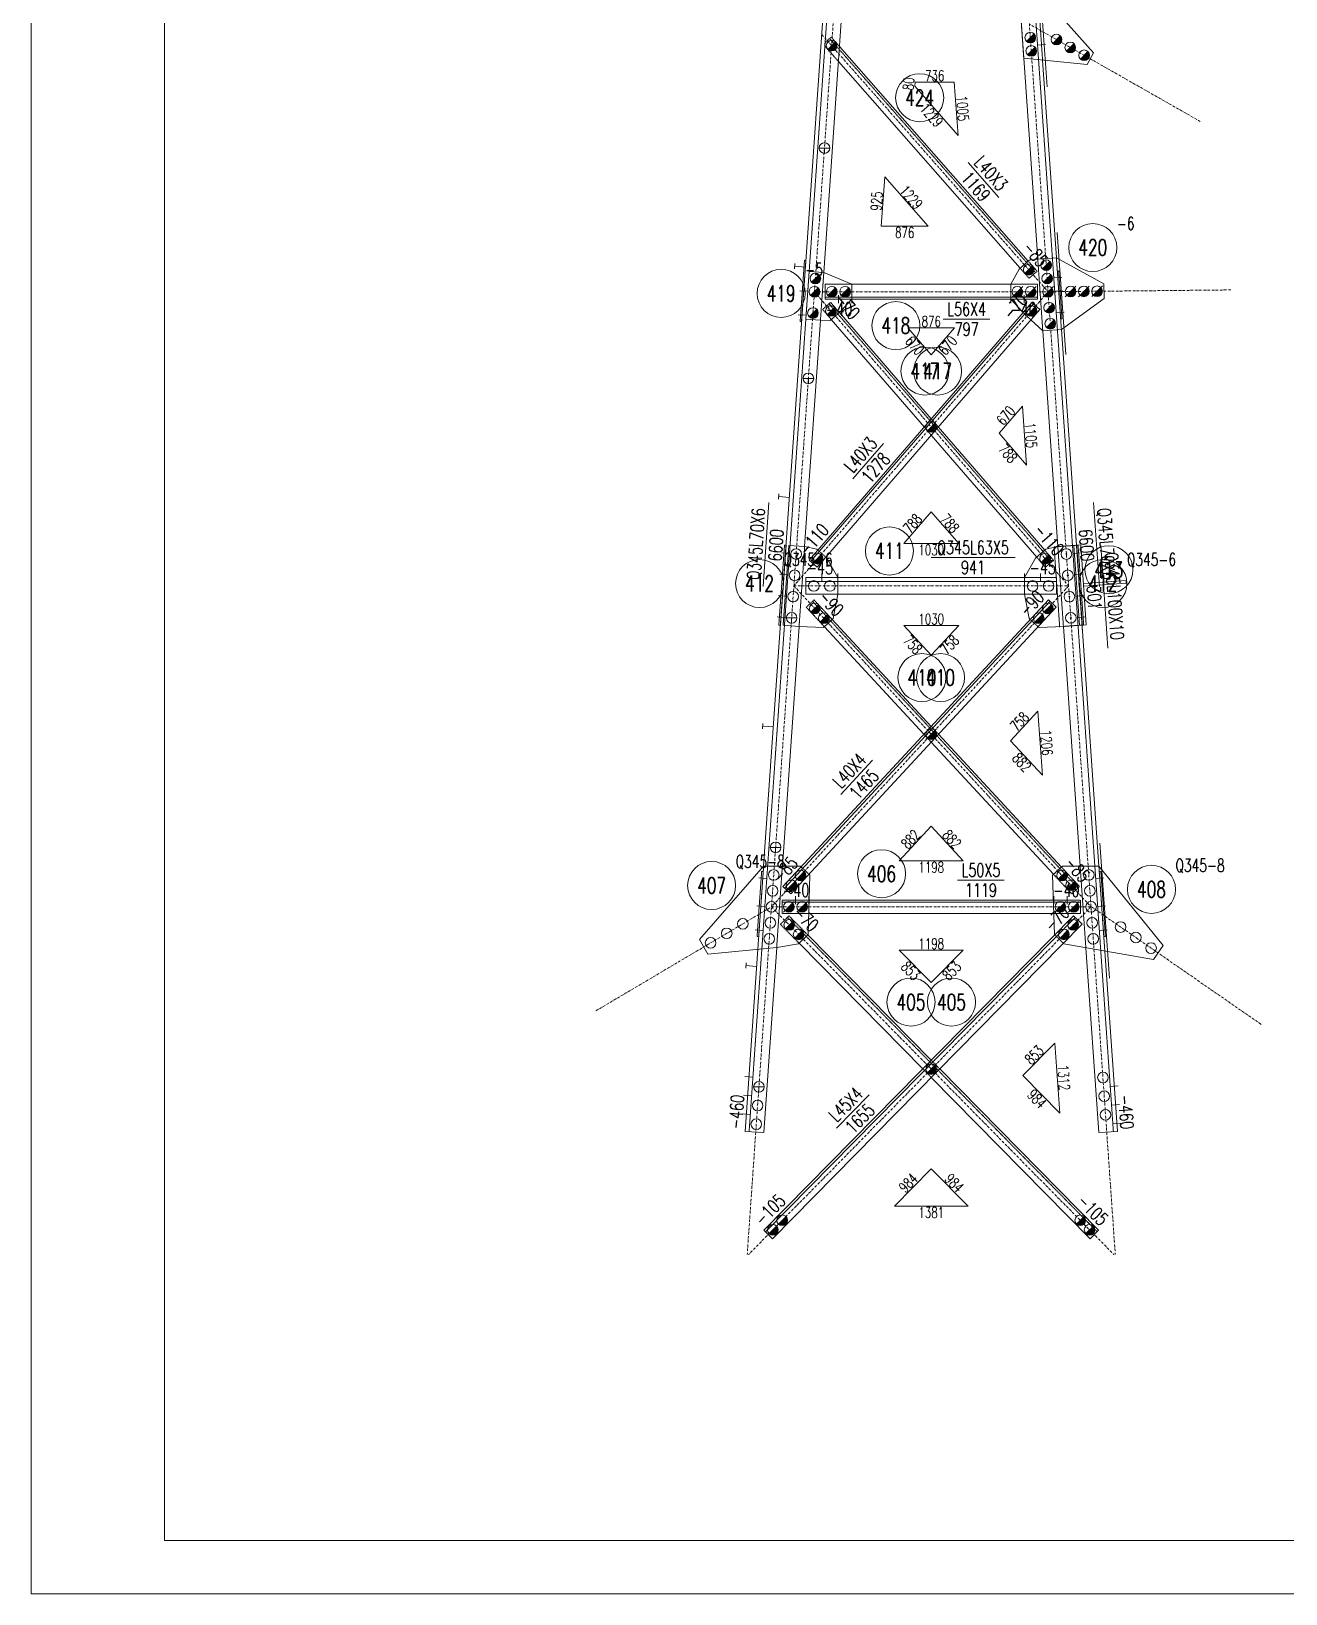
# Model space of a CAD drawing. Extents: x -62666 to 126696, y -48828 to 60042.
# Drawn here: x -62666 to -57963, y -158 to 5699 of the extents above; entities that cross this region are included whole.
import ezdxf
from ezdxf.enums import TextEntityAlignment as Align

# ---------------------------------------------------------------- set-up
doc = ezdxf.new("R2010")
doc.units = 0
doc.header["$MEASUREMENT"] = 0
doc.linetypes.add('Dash', pattern=[2.75, 2, -0.75])
doc.linetypes.add('DashDot', pattern=[15.6, 9, -3, 0.6, -3])
doc.layers.get('0').update_dxf_attribs({"linetype": 'CONTINUOUS', "lineweight": 25})
doc.styles.get("Standard").update_dxf_attribs({"font": 'simplex.shx', "width": 0.7, "height": 3, "bigfont": 'gbhzfs.shx'})

# ---------------------------------------------------------------- blocks, each defined once
blk = doc.blocks.new('M20X45S')
at = {"color": 3, "linetype": 'Continuous', "lineweight": 13}
blk.add_circle((0, 0), 1, dxfattribs=at)
blk = doc.blocks.new('M16X50S')
at = {"color": 3, "linetype": 'Continuous', "lineweight": 13}
blk.add_line((-1, -1), (1, 1), dxfattribs=at)
blk.add_circle((0, 0), 1, dxfattribs=at)
for radius in [0.9, 0.8, 0.7, 0.6, 0.5, 0.4, 0.3, 0.2, 0.1]:
    blk.add_arc((0, 0), radius, 225, 45, dxfattribs=at)
blk = doc.blocks.new('M16X40S')
at = {"color": 3, "linetype": 'Continuous', "lineweight": 13}
blk.add_line((-0.707, -0.707), (0.707, 0.707), dxfattribs=at)
blk.add_circle((0, 0), 1, dxfattribs=at)
for radius in [0.9, 0.8, 0.7, 0.6, 0.5, 0.4, 0.3, 0.2, 0.1]:
    blk.add_arc((0, 0), radius, 225, 45, dxfattribs=at)
blk = doc.blocks.new('DefaultBolt')
at = {"color": 3, "linetype": 'Continuous', "lineweight": 13}
for p, q in [((-0.1, -0.1), (0.1, 0.1)), ((0.1, -0.1), (-0.1, 0.1))]:
    blk.add_line(p, q, dxfattribs=at)
blk.add_circle((0, 0), 1, dxfattribs=at)
blk = doc.blocks.new('StepBolt')
at = {"color": 3, "linetype": 'Continuous', "lineweight": 13}
for p, q in [((-1, 0), (1, 0)), ((0, 0), (0, -1))]:
    blk.add_line(p, q, dxfattribs=at)
blk.add_circle((0, 0), 1, dxfattribs=at)

msp = doc.modelspace()

# ---------------------------------------------------------------- linework, layer by layer
at = {"color": 7, "linetype": 'Continuous', "lineweight": 18}
for p, q in [((-62666.47025, -158.15675), (-62666.47025, 11721.84325)), ((-62166.47025, 41.84325), (-62166.47025, 11521.84325)), ((-62166.47025, 41.84325), (-46046.47025, 41.84325)), ((-62666.47025, -158.15675), (-45846.47025, -158.15675))]:
    msp.add_line(p, q, dxfattribs=at)
at = {"color": 2, "linetype": 'DashDot', "lineweight": 0}
for p, q in [((-59488.2093, 8185.40508), (-59982.05165, 1113.40888)), ((-59095.87201, 8185.40508), (-58602.02966, 1113.40888)), ((-59701.95338, 5686.16837), (-58854.03531, 4722.2185)), ((-58283.2524, 5360.58207), (-58923.72717, 5725.22033)), ((-58854.03531, 4722.2185), (-59807.04772, 3619.52667)), ((-59730.046, 4722.2185), (-58777.03359, 3619.52667)), ((-59730.046, 4722.2185), (-58854.03531, 4722.2185)), ((-58169.07019, 4729.13011), (-58854.03565, 4722.25083)), ((-58749.74758, 3801.87041), (-58724.6696, 3442.74495)), ((-58777.03637, 3619.52367), (-59891.05332, 2416.58612)), ((-59807.04772, 3619.52667), (-58693.0317, 2416.59013)), ((-59807.04772, 3619.52667), (-58777.03359, 3619.52667)), ((-60549.37203, 2026.89564), (-59891.07017, 2416.59253)), ((-58693.0317, 2416.59013), (-59977.03948, 1113.40888)), ((-59891.04966, 2416.59017), (-58607.04181, 1113.40885)), ((-59891.04961, 2416.59013), (-58693.0317, 2416.59013)), ((-58055.37033, 1976.14923), (-58692.35466, 2417.5968))]:
    msp.add_line(p, q, dxfattribs=at)
at = {"color": 1, "linetype": 'Dash', "lineweight": 0}
for p, q in [((-59515.2384, 8157.21949), (-59974.94684, 1574.03294)), ((-59068.84291, 8157.21949), (-58609.13447, 1574.03294)), ((-58945.25637, 5597.87944), (-58962.67164, 5847.27212)), ((-58892.84169, 5852.1484), (-58874.59759, 5590.88651)), ((-59691.21205, 5643.67573), (-59690.39862, 5656.37764)), ((-59639.71511, 5585.13179), (-59691.21205, 5643.67573)), ((-59690.39862, 5656.37764), (-59667.12222, 5676.85223)), ((-59673.12903, 5671.56846), (-58901.16511, 4793.96655)), ((-59667.12222, 5676.85223), (-59635.79701, 5641.24038)), ((-58925.19237, 4772.83148), (-58958.21547, 4810.37357)), ((-58928.1814, 4836.7924), (-58895.1583, 4799.25031)), ((-58873.86158, 4575.48091), (-58892.67007, 4844.82501)), ((-58822.84012, 4849.70128), (-58804.03163, 4580.35719)), ((-59707.43329, 4615.38374), (-59694.8943, 4794.94647)), ((-59590.046, 4750.2185), (-59690.046, 4750.2185)), ((-59690.046, 4750.2185), (-59690.046, 4694.2185)), ((-58894.03531, 4750.2185), (-58994.03531, 4750.2185)), ((-58895.1583, 4799.25031), (-58925.19237, 4772.83148)), ((-58894.03531, 4694.2185), (-58894.03531, 4750.2185)), ((-58814.2963, 4800.17614), (-58819.2841, 4799.82784)), ((-58819.2841, 4799.82784), (-58806.74511, 4620.26511)), ((-58801.75731, 4620.61341), (-58814.2963, 4800.17614)), ((-59690.046, 4702.2185), (-58894.03531, 4702.2185)), ((-59690.046, 4694.2185), (-59590.046, 4694.2185)), ((-58994.03531, 4694.2185), (-58894.03531, 4694.2185)), ((-59699.40548, 4656.17943), (-59669.1419, 4682.33503)), ((-59666.71098, 4618.34995), (-59699.40548, 4656.17943)), ((-59675.19462, 4677.10391), (-58839.88242, 3710.5982)), ((-59669.1419, 4682.33503), (-59636.4474, 4644.50555)), ((-58947.75686, 4644.36329), (-58918.47688, 4617.0696)), ((-58806.74511, 4620.26511), (-58801.75731, 4620.61341)), ((-59292.04066, 4246.00655), (-59265.60624, 4215.42037)), ((-59292.04066, 4184.83419), (-59318.47507, 4215.42037)), ((-59787.56976, 3467.80123), (-59766.67145, 3767.07245)), ((-59687.29352, 3727.5032), (-59717.5571, 3753.6588)), ((-58866.52421, 3753.6588), (-58833.8297, 3715.82933)), ((-58810.57367, 3467.08255), (-58831.30503, 3763.96301)), ((-58817.40986, 3767.07245), (-58747.57991, 3771.94872)), ((-58796.51155, 3467.80123), (-58817.40986, 3767.07245)), ((-58747.53127, 3771.95212), (-58741.54592, 3772.37008)), ((-58726.63295, 3472.6809), (-58747.53127, 3771.95212)), ((-58746.66017, 3772.01295), (-58725.76186, 3472.74173)), ((-58741.54592, 3772.37008), (-58720.6476, 3473.09886)), ((-58864.09328, 3689.67372), (-58896.78779, 3727.5032)), ((-58833.8297, 3715.82933), (-58864.09328, 3689.67372)), ((-59762.04772, 3651.52667), (-59642.04772, 3651.52667)), ((-59762.04772, 3588.52667), (-59762.04772, 3651.52667)), ((-59762.04772, 3636.52667), (-58822.03359, 3636.52667)), ((-58942.03359, 3651.52667), (-58822.03359, 3651.52667)), ((-58822.03359, 3651.52667), (-58822.03359, 3588.52667)), ((-59642.04772, 3588.52667), (-59762.04772, 3588.52667)), ((-58822.03359, 3588.52667), (-58942.03359, 3588.52667)), ((-59760.56959, 3539.90392), (-59731.22143, 3567.08268)), ((-59692.62268, 3466.5335), (-59760.56959, 3539.90392)), ((-59737.09106, 3561.64693), (-58741.98212, 2487.10861)), ((-59731.22143, 3567.08268), (-59663.27452, 3493.71227)), ((-58920.80673, 3493.71233), (-58891.45856, 3466.53357)), ((-58726.6816, 3472.67751), (-58796.51155, 3467.80123)), ((-58720.6476, 3473.09886), (-58726.63295, 3472.6809)), ((-59292.04066, 3033.9771), (-59319.2996, 3063.41185)), ((-59292.04066, 3092.8466), (-59264.78171, 3063.41185)), ((-59927.95482, 2549.48382), (-59945.02178, 2305.079)), ((-59920.50328, 2569.01218), (-59942.22529, 2257.94533)), ((-59939.03643, 2304.66104), (-59921.96947, 2549.06586)), ((-59921.96947, 2549.06586), (-59927.95482, 2549.48382)), ((-59871.57165, 2264.86469), (-59850.32208, 2569.16601)), ((-59750.67381, 2538.73595), (-59780.02198, 2565.91471)), ((-58765.46065, 2465.3656), (-58833.40756, 2538.73602)), ((-58804.0594, 2565.91478), (-58736.11249, 2492.54437)), ((-58712.41905, 2263.5671), (-58733.75924, 2569.16605)), ((-58663.57803, 2569.01218), (-58641.37983, 2251.1262)), ((-58662.11184, 2549.06586), (-58656.12649, 2549.48382)), ((-58645.04488, 2304.66104), (-58662.11184, 2549.06586)), ((-58656.12649, 2549.48382), (-58639.05953, 2305.079)), ((-58736.11249, 2492.54437), (-58765.46065, 2465.3656)), ((-59851.04961, 2441.59013), (-59749.92454, 2441.59013)), ((-59851.04961, 2391.59013), (-59851.04961, 2441.59013)), ((-59851.04961, 2433.59013), (-58733.0317, 2433.59013)), ((-58834.15683, 2441.59013), (-58733.0317, 2441.59013)), ((-58733.0317, 2441.59013), (-58733.0317, 2391.59013)), ((-59857.59157, 2351.28661), (-59825.53683, 2382.86973)), ((-59787.40685, 2280.05385), (-59857.59157, 2351.28661)), ((-59751.48149, 2391.59013), (-59851.04961, 2391.59013)), ((-59831.23545, 2377.25495), (-58670.05086, 1198.73095)), ((-59825.53683, 2382.86973), (-59755.35211, 2311.63698)), ((-58733.0317, 2391.59013), (-58832.59988, 2391.59013)), ((-59945.02178, 2305.079), (-59939.03643, 2304.66104)), ((-58828.72926, 2311.63694), (-58796.67452, 2280.05381)), ((-58639.05953, 2305.079), (-58645.04488, 2304.66104)), ((-59292.04066, 1841.40712), (-59260.45407, 1809.34886)), ((-59292.04066, 1777.2906), (-59323.62726, 1809.34886))]:
    msp.add_line(p, q, dxfattribs=at)
at = {"color": 6, "linetype": 'Continuous', "lineweight": 13}
for p, q in [((-58857.53737, 5490.13044), (-58888.93428, 5939.74518)), ((-58787.52384, 4487.512), (-58819.38544, 4943.78131)), ((-58624.26527, 2149.59186), (-58659.57091, 2655.18102))]:
    msp.add_line(p, q, dxfattribs=at)
at = {"color": 1, "linetype": 'Continuous', "lineweight": 0}
for p, q in [((-59352.75567, 5508.21506), (-59353.87025, 5492.25393)), ((-59205.55416, 5508.21506), (-59352.75567, 5508.21506)), ((-59191.55385, 5307.72564), (-59205.55416, 5508.21506)), ((-59353.87025, 5492.25393), (-59191.55385, 5307.72564)), ((-59466.37643, 5152.78451), (-59479.26216, 4968.25622)), ((-59304.06003, 4968.25622), (-59466.37643, 5152.78451)), ((-59479.26216, 4968.25622), (-59304.06003, 4968.25622)), ((-59204.43959, 4587.07233), (-59379.64172, 4587.07233)), ((-59379.64172, 4587.07233), (-59292.04066, 4485.7127)), ((-59292.04066, 4485.7127), (-59204.43959, 4587.07233)), ((-58950.30294, 4293.02118), (-59037.90401, 4191.66155)), ((-58934.9026, 4072.48281), (-58950.30294, 4293.02118)), ((-59037.90401, 4191.66155), (-58934.9026, 4072.48281)), ((-59292.04066, 3897.6104), (-59395.04207, 3778.43166)), ((-59189.03924, 3778.43166), (-59292.04066, 3897.6104)), ((-59395.04207, 3778.43166), (-59189.03924, 3778.43166)), ((-59189.03924, 3471.22939), (-59395.04207, 3471.22939)), ((-59395.04207, 3471.22939), (-59292.04066, 3360.00642)), ((-59292.04066, 3360.00642), (-59189.03924, 3471.22939)), ((-58891.9683, 3150.44631), (-58994.96972, 3039.22334)), ((-58875.16792, 2909.859), (-58891.9683, 3150.44631)), ((-58994.96972, 3039.22334), (-58875.16792, 2909.859)), ((-59292.04066, 2718.44027), (-59411.84245, 2589.07592)), ((-59172.23886, 2589.07592), (-59292.04066, 2718.44027)), ((-59411.84245, 2589.07592), (-59172.23886, 2589.07592)), ((-59172.23887, 2254.46915), (-59411.84245, 2254.46915)), ((-59411.84245, 2254.46915), (-59292.04066, 2132.87842)), ((-59292.04066, 2132.87842), (-59172.23887, 2254.46915)), ((-58828.39826, 1905.49413), (-58948.20005, 1783.9034)), ((-58810.12138, 1643.76287), (-58828.39826, 1905.49413)), ((-58948.20005, 1783.9034), (-58810.12138, 1643.76287)), ((-59292.04066, 1434.92838), (-59430.11932, 1294.78786)), ((-59153.96199, 1294.78785), (-59292.04066, 1434.92838)), ((-59430.11932, 1294.78786), (-59153.96199, 1294.78785))]:
    msp.add_line(p, q, dxfattribs=at)
at = {"color": 7, "linetype": 'Continuous', "lineweight": 13}
for p, q in [((-59153.95692, 5207.01912), (-59038.37453, 5075.62007)), ((-59246.87221, 4619.2185), (-59071.87221, 4619.2185)), ((-59471.34304, 4153.24124), (-59585.77381, 4020.83806)), ((-59900.52044, 3931.81534), (-59922.46367, 3617.58056)), ((-58683.56087, 3931.81534), (-58661.61764, 3617.58056)), ((-58656.35635, 3770.80066), (-58629.53685, 3386.73593)), ((-59292.87163, 3726.52667), (-58977.87163, 3726.52667)), ((-59511.84351, 2965.87942), (-59630.7506, 2837.4812)), ((-59193.20434, 2516.59013), (-59018.20434, 2516.59013)), ((-59524.68049, 1712.15427), (-59647.50374, 1587.49695))]:
    msp.add_line(p, q, dxfattribs=at)
at = {"color": 7, "linetype": 'Continuous', "lineweight": 0}
for p, q in [((-58908.88669, 4677.10391), (-59744.19889, 3710.5982)), ((-58846.99304, 3561.64392), (-59842.1029, 2487.10461)), ((-58752.84592, 2377.25491), (-59914.03043, 1198.73098))]:
    msp.add_line(p, q, dxfattribs=at)
for points in [[(-59530.20196, 8158.2644), (-59920.50328, 2569.01218)], [(-59694.8943, 4794.94647), (-59624.1797, 5807.60441)], [(-58962.67164, 5847.27212), (-58945.25637, 5597.87944)], [(-58683.4437, 5617.97017), (-58892.84169, 5852.1484)], [(-59635.79701, 5641.24038), (-58928.1814, 4836.7924)], [(-58958.21547, 4810.37357), (-59639.71511, 5585.13179)], [(-58892.67007, 4844.82501), (-58945.25637, 5597.87944)], [(-58945.25637, 5597.87944), (-58707.96335, 5574.3951)], [(-58874.59759, 5590.88651), (-58822.84012, 4849.70128)], [(-58707.96335, 5574.3951), (-58683.4437, 5617.97017)], [(-59766.99857, 4840.07897), (-59783.02061, 4610.6377)], [(-59778.03281, 4610.2894), (-59762.01077, 4839.73067)], [(-59762.01077, 4839.73067), (-59766.99857, 4840.07897)], [(-58961.96973, 4807.07122), (-58994.03531, 4750.2185)], [(-58924.42714, 4840.09476), (-58961.96973, 4807.07122)], [(-58892.67007, 4844.82501), (-58924.42714, 4840.09476)], [(-58822.84012, 4849.70128), (-58892.67007, 4844.82501)], [(-58644.34658, 4752.46143), (-58822.84012, 4849.70128)], [(-59749.76069, 4798.77783), (-59762.29967, 4619.2151)], [(-59694.8943, 4794.94647), (-59749.76069, 4798.77783)], [(-59590.046, 4750.2185), (-59694.8943, 4794.94647)], [(-58994.03531, 4750.2185), (-59590.046, 4750.2185)], [(-59590.046, 4694.2185), (-59590.046, 4750.2185)], [(-58994.03531, 4750.2185), (-58994.03531, 4694.2185)], [(-58643.74804, 4696.46463), (-58644.34658, 4752.46143)], [(-59632.66445, 4647.775), (-59590.046, 4694.2185)], [(-59590.046, 4694.2185), (-58994.03531, 4694.2185)], [(-58994.03531, 4694.2185), (-58951.41686, 4647.775)], [(-58804.03163, 4580.35719), (-58643.74804, 4696.46463)], [(-58914.93941, 4682.33503), (-59750.25161, 3715.82933)], [(-59719.98803, 3689.67372), (-58884.67583, 4656.17943)], [(-59670.49393, 4615.0805), (-59632.66445, 4647.775)], [(-59636.4474, 4644.50555), (-59292.04066, 4246.00655)], [(-58951.41686, 4647.775), (-58947.75686, 4644.36329)], [(-58884.67583, 4656.17943), (-58914.93941, 4682.33503)], [(-59783.02061, 4610.6377), (-59778.03281, 4610.2894)], [(-59766.67145, 3767.07245), (-59707.43329, 4615.38374)], [(-59762.29967, 4619.2151), (-59707.43329, 4615.38374)], [(-59707.43329, 4615.38374), (-59670.49393, 4615.0805)], [(-59318.47507, 4215.42037), (-59666.71098, 4618.34995)], [(-58918.47688, 4617.0696), (-58873.86158, 4575.48091)], [(-58873.86158, 4575.48091), (-58804.03163, 4580.35719)], [(-58817.40986, 3767.07245), (-58873.86158, 4575.48091)], [(-58804.03163, 4580.35719), (-58663.57803, 2569.01218)], [(-58896.78779, 3727.5032), (-59292.04066, 4184.83419)], [(-59265.60624, 4215.42037), (-58866.52421, 3753.6588)], [(-59842.53539, 3772.37008), (-59863.43371, 3473.09886)], [(-59857.44836, 3472.6809), (-59836.55004, 3771.95212)], [(-59826.52569, 3771.25211), (-59847.424, 3471.9809)], [(-59836.55004, 3771.95212), (-59842.53539, 3772.37008)], [(-59766.67145, 3767.07245), (-59826.52569, 3771.25211)], [(-59721.34005, 3756.92825), (-59766.67145, 3767.07245)], [(-59717.5571, 3753.6588), (-59721.34005, 3756.92825)], [(-58862.74126, 3756.92825), (-58900.57074, 3724.23375)], [(-58817.40986, 3767.07245), (-58862.74126, 3756.92825)], [(-58831.45369, 3766.09176), (-58817.40986, 3767.07245)], [(-58831.30503, 3763.96301), (-58831.45369, 3766.09176)], [(-58757.55562, 3771.25211), (-58817.40986, 3767.07245)], [(-58736.65731, 3471.9809), (-58757.55562, 3771.25211)], [(-58747.57991, 3771.94872), (-58731.69661, 3773.05786)], [(-58731.69661, 3773.05786), (-58710.7983, 3473.78665)], [(-59750.25161, 3715.82933), (-59719.98803, 3689.67372)], [(-59683.51057, 3724.23375), (-59687.29352, 3727.5032)], [(-59642.04772, 3651.52667), (-59683.51057, 3724.23375)], [(-58900.57074, 3724.23375), (-58942.03359, 3651.52667)], [(-59642.04772, 3651.52667), (-58942.03359, 3651.52667)], [(-59642.04772, 3588.52667), (-59642.04772, 3651.52667)], [(-58942.03359, 3651.52667), (-58942.03359, 3588.52667)], [(-58561.33899, 3639.60095), (-58721.51793, 3628.41554)], [(-58560.64238, 3629.62524), (-58561.33899, 3639.60095)], [(-59659.606, 3497.10961), (-59642.04772, 3588.52667)], [(-58942.03359, 3588.52667), (-59642.04772, 3588.52667)], [(-58942.03359, 3588.52667), (-58924.47525, 3497.10968)], [(-58721.51793, 3628.41554), (-58720.82132, 3618.43984)], [(-58720.82132, 3618.43984), (-58560.64238, 3629.62524)], [(-58852.86267, 3567.07967), (-59847.97253, 2492.54036)], [(-59818.62437, 2465.3616), (-58823.5145, 3539.90091)], [(-58823.5145, 3539.90091), (-58852.86267, 3567.07967)], [(-59863.43371, 3473.09886), (-59857.44836, 3472.6809)], [(-59850.32208, 2569.16601), (-59787.56976, 3467.80123)], [(-59847.424, 3471.9809), (-59787.56976, 3467.80123)], [(-59787.56976, 3467.80123), (-59696.2912, 3463.13616)], [(-59696.2912, 3463.13616), (-59659.606, 3497.10961)], [(-59319.2996, 3063.41185), (-59692.62268, 3466.5335)], [(-59663.27452, 3493.71227), (-59292.04066, 3092.8466)], [(-58924.47525, 3497.10968), (-58920.80673, 3493.71233)], [(-58891.45856, 3466.53357), (-58887.79004, 3463.13623)], [(-58887.79004, 3463.13623), (-58796.51155, 3467.80123)], [(-58810.55537, 3466.82054), (-58810.57367, 3467.08255)], [(-58796.51155, 3467.80123), (-58810.55537, 3466.82054)], [(-58796.51155, 3467.80123), (-58736.65731, 3471.9809)], [(-58733.75924, 2569.16605), (-58796.51155, 3467.80123)], [(-58710.7983, 3473.78665), (-58726.6816, 3472.67751)], [(-59264.78171, 3063.41185), (-58804.0594, 2565.91478)], [(-58833.40756, 2538.73602), (-59292.04066, 3033.9771)], [(-59920.50328, 2569.01218), (-60161.22568, 2293.85384)], [(-59783.6905, 2569.31206), (-59920.50328, 2569.01218)], [(-59780.02198, 2565.91471), (-59783.6905, 2569.31206)], [(-59753.92745, 2313.04067), (-59747.00529, 2535.3386)], [(-59747.00529, 2535.3386), (-59750.67381, 2538.73595)], [(-58800.39088, 2569.31213), (-58837.07608, 2535.33867)], [(-58837.07608, 2535.33867), (-58830.15391, 2313.04063)], [(-58663.57803, 2569.01218), (-58800.39088, 2569.31213)], [(-58423.0386, 2271.15036), (-58663.57803, 2569.01218)], [(-59847.97253, 2492.54036), (-59818.62437, 2465.3616)], [(-59749.92454, 2441.59013), (-58834.15683, 2441.59013)], [(-58758.54454, 2382.86969), (-59919.72906, 1204.34576)], [(-59887.67432, 1172.76264), (-58726.4898, 2351.28657)], [(-58832.59988, 2391.59013), (-59751.48149, 2391.59013)], [(-58726.4898, 2351.28657), (-58758.54454, 2382.86969)], [(-60161.22568, 2293.85384), (-60129.13328, 2239.64078)], [(-59789.54383, 2277.94831), (-59753.92745, 2313.04067)], [(-59755.35211, 2311.63698), (-59292.04066, 1841.40712)], [(-58830.15391, 2313.04063), (-58828.72926, 2311.63694)], [(-60129.13328, 2239.64078), (-59871.57165, 2264.86469)], [(-59942.22529, 2257.94533), (-59989.9104, 1575.07785)], [(-59920.08045, 1570.20158), (-59871.57165, 2264.86469)], [(-59871.57165, 2264.86469), (-59789.54383, 2277.94831)], [(-59323.62726, 1809.34886), (-59787.40685, 2280.05385)], [(-58796.67452, 2280.05381), (-58794.53753, 2277.94827)], [(-58794.53753, 2277.94827), (-58458.54065, 2219.10609)], [(-58664.00086, 1570.20158), (-58712.41905, 2263.5671)], [(-58641.37983, 2251.1262), (-58594.17091, 1575.07785)], [(-58458.54065, 2219.10609), (-58423.0386, 2271.15036)], [(-58696.40697, 1172.7626), (-59292.04066, 1777.2906)], [(-59260.45407, 1809.34886), (-58664.35224, 1204.34572)], [(-59989.9104, 1575.07785), (-59920.08045, 1570.20158)], [(-58594.17091, 1575.07785), (-58664.00086, 1570.20158)], [(-59919.72906, 1204.34576), (-59887.67432, 1172.76264)], [(-58664.35224, 1204.34572), (-58696.40697, 1172.7626)]]:
    msp.add_lwpolyline(points, dxfattribs=at)
at = {"color": 3, "linetype": 'Continuous', "lineweight": 20}
for points in [[(-58863.59469, 5648.64952), (-58893.52181, 5646.55969)], [(-59802.88555, 4827.54845), (-59804.27877, 4807.59704)], [(-59803.58216, 4817.57275), (-59763.67933, 4814.78631)], [(-58802.65198, 4775.92839), (-58832.5791, 4773.83856)], [(-59784.91239, 4726.04986), (-59754.98526, 4723.96003)], [(-59640.046, 4679.2185), (-59640.046, 4709.2185)], [(-59590.046, 4679.2185), (-59590.046, 4709.2185)], [(-58994.03531, 4679.2185), (-58994.03531, 4709.2185)], [(-58944.03531, 4679.2185), (-58944.03531, 4709.2185)], [(-58799.16892, 4726.04986), (-58829.09605, 4723.96003)], [(-59791.18188, 4636.26849), (-59761.25476, 4634.17866)], [(-58793.59604, 4646.2442), (-58823.52316, 4644.15437)], [(-59863.16863, 3964.2736), (-59864.56185, 3944.32219)], [(-59863.86524, 3954.29789), (-59823.96241, 3951.51145)], [(-59853.55479, 3743.06652), (-59823.62767, 3740.97668)], [(-58730.52652, 3743.06652), (-58760.45364, 3740.97668)], [(-59859.12767, 3663.26086), (-59829.20055, 3661.17103)], [(-59702.04772, 3666.52667), (-59702.04772, 3636.52667)], [(-59642.04772, 3666.52667), (-59642.04772, 3636.52667)], [(-58942.03359, 3666.52667), (-58942.03359, 3636.52667)], [(-58882.03359, 3666.52667), (-58882.03359, 3636.52667)], [(-58724.95364, 3663.26086), (-58754.88076, 3661.17103)], [(-59864.70056, 3583.4552), (-59834.77343, 3581.36537)], [(-58719.38075, 3583.4552), (-58749.30788, 3581.36537)], [(-59870.27344, 3503.64954), (-59840.34632, 3501.55971)], [(-58713.80787, 3503.64954), (-58743.73499, 3501.55971)], [(-59923.23182, 3104.1475), (-59924.62504, 3084.19608)], [(-59923.92843, 3094.17179), (-59884.0256, 3091.38535)], [(-59938.60159, 2525.16642), (-59908.67447, 2523.07658)], [(-58645.47972, 2525.16642), (-58675.40684, 2523.07658)], [(-59945.916, 2420.42149), (-59915.98888, 2418.33166)], [(-59801.04961, 2456.59013), (-59801.04961, 2426.59013)], [(-59751.04961, 2456.59013), (-59751.04961, 2426.59013)], [(-58833.0317, 2456.59013), (-58833.0317, 2426.59013)], [(-58783.0317, 2456.59013), (-58783.0317, 2426.59013)], [(-58638.16531, 2420.42149), (-58668.09243, 2418.33166)], [(-59952.18549, 2330.64013), (-59922.25837, 2328.55029)], [(-58631.89582, 2330.64013), (-58661.82294, 2328.55029)], [(-59985.92677, 2206.33385), (-59987.31999, 2186.38243)], [(-59986.62338, 2196.35814), (-59946.72055, 2193.5717)], [(-59990.59344, 1780.62477), (-59960.66632, 1778.53494)], [(-59995.46972, 1710.79482), (-59965.5426, 1708.70499)], [(-58591.04973, 1745.70979), (-58620.97685, 1743.61996)], [(-60000.34599, 1640.96487), (-59970.41887, 1638.87504)], [(-58586.17346, 1675.87984), (-58616.10058, 1673.79001)], [(-58581.29718, 1606.04989), (-58611.2243, 1603.96006)]]:
    msp.add_lwpolyline(points, dxfattribs=at)
at = {"color": 7, "linetype": 'Continuous', "lineweight": 13}
for centre in [(-59335.46659, 5449.70487), (-58686.23214, 4888.01763), (-59854.78968, 4715.89291), (-59424.7091, 4595.2185), (-59315.80213, 4424.90158), (-59268.27918, 4424.90158), (-59448.70968, 3750.52667), (-58625.97101, 3680.19724), (-59935.73435, 3628.51295), (-58648.34696, 3628.51295), (-59326.88174, 3276.17068), (-59257.20267, 3276.16734), (-60115.37509, 2496.61865), (-59478.37697, 2540.59013), (-58466.28692, 2482.28018), (-59367.95487, 2059.51127), (-59216.12647, 2059.51125)]:
    msp.add_circle(centre, 90, dxfattribs=at)

# ---------------------------------------------------------------- block references
at = {"color": 3, "linetype": 'Continuous', "lineweight": 13}
for name, p, xscale, yscale, zscale in [('M16X40S', (-58920.55383, 5674.78708), 20.00000000000728, 20.00000000000728, 20.00000000000454), ('M16X40S', (-58822.42172, 5667.54461), 20.00000000000728, 20.00000000000728, 20.00000000000454), ('M16X40S', (-59665.62023, 5644.81816), 20.00000000000728, 20.00000000000728, 20.00000000000454), ('M16X40S', (-58917.07078, 5624.90854), 20.00000000000728, 20.00000000000728, 20.00000000000454), ('M16X40S', (-58770.67371, 5638.08317), 20.00000000000728, 20.00000000000728, 20.00000000000454), ('M16X40S', (-58718.92569, 5608.62174), 20.00000000000728, 20.00000000000728, 20.00000000000454), ('StepBolt', (-59692.42903, 5260.90669), 20.00000000000728, 20.00000000000728, 20.00000000000454), ('M16X40S', (-58926.68688, 4804.81194), 20.00000000000728, 20.00000000000728, 20.00000000000454), ('M16X40S', (-58861.00142, 4821.97557), 20.00000000000728, 20.00000000000728, 20.00000000000454), ('M16X40S', (-59726.56294, 4772.09703), 20.00000000000728, 20.00000000000728, 20.00000000000454), ('M16X40S', (-58857.51837, 4772.09703), 20.00000000000728, 20.00000000000728, 20.00000000000454), ('M16X50S', (-58670.50267, 4724.0941), 20.00000000000728, 20.00000000000728, 20.00000000000454), ('M16X40S', (-59730.046, 4722.2185), 20.00000000000728, 20.00000000000728, 20.00000000000454), ('M16X40S', (-59665.046, 4722.2185), 20.00000000000728, 20.00000000000728, 20.00000000000454), ('M16X40S', (-59615.046, 4722.2185), 20.00000000000728, 20.00000000000728, 20.00000000000454), ('M16X50S', (-58969.03531, 4722.2185), 20.00000000000728, 20.00000000000728, 20.00000000000454), ('M16X50S', (-58919.03531, 4722.2185), 20.00000000000728, 20.00000000000728, 20.00000000000454), ('M16X50S', (-58854.03531, 4722.2185), 20.00000000000728, 20.00000000000728, 20.00000000000454), ('M16X50S', (-58769.41716, 4723.10068), 20.00000000000728, 20.00000000000728, 20.00000000000454), ('M16X50S', (-58719.95991, 4723.59739), 20.00000000000728, 20.00000000000728, 20.00000000000454), ('M16X40S', (-59735.61888, 4642.41284), 20.00000000000728, 20.00000000000728, 20.00000000000454), ('M16X40S', (-59667.92644, 4650.34249), 20.00000000000728, 20.00000000000728, 20.00000000000454), ('M16X40S', (-58916.15487, 4650.34249), 20.00000000000728, 20.00000000000728, 20.00000000000454), ('M16X40S', (-58849.85565, 4662.36426), 20.00000000000728, 20.00000000000728, 20.00000000000454), ('M16X40S', (-58845.67599, 4602.51001), 20.00000000000728, 20.00000000000728, 20.00000000000454), ('StepBolt', (-59752.71211, 4397.63183), 20.00000000000728, 20.00000000000728, 20.00000000000454), ('M16X40S', (-59292.04066, 4215.42037), 20.00000000000728, 20.00000000000728, 20.00000000000454), ('M20X45S', (-59798.6884, 3739.23516), 20.00000000000728, 20.00000000000728, 20.00000000000454), ('DefaultBolt', (-58785.39291, 3739.23516), 20.00000000000728, 20.00000000000728, 20.00000000000454), ('M16X40S', (-59718.77256, 3721.66626), 20.00000000000728, 20.00000000000728, 20.00000000000454), ('M16X40S', (-58865.30875, 3721.66626), 20.00000000000728, 20.00000000000728, 20.00000000000454), ('M20X45S', (-59804.26128, 3659.4295), 20.00000000000728, 20.00000000000728, 20.00000000000454), ('M20X45S', (-59732.04772, 3619.52667), 20.00000000000728, 20.00000000000728, 20.00000000000454), ('M20X45S', (-59672.04772, 3619.52667), 20.00000000000728, 20.00000000000728, 20.00000000000454), ('M20X45S', (-58912.03359, 3619.52667), 20.00000000000728, 20.00000000000728, 20.00000000000454), ('M20X45S', (-58852.03359, 3619.52667), 20.00000000000728, 20.00000000000728, 20.00000000000454), ('DefaultBolt', (-58779.82003, 3659.4295), 20.00000000000728, 20.00000000000728, 20.00000000000454), ('M20X45S', (-59809.83417, 3579.62384), 20.00000000000728, 20.00000000000728, 20.00000000000454), ('DefaultBolt', (-58774.24714, 3579.62384), 20.00000000000728, 20.00000000000728, 20.00000000000454), ('StepBolt', (-59815.40705, 3499.81819), 20.00000000000728, 20.00000000000728, 20.00000000000454), ('M16X40S', (-59728.90878, 3535.15069), 20.00000000000728, 20.00000000000728, 20.00000000000454), ('M16X40S', (-59694.93533, 3498.46549), 20.00000000000728, 20.00000000000728, 20.00000000000454), ('M16X40S', (-58889.14594, 3498.46554), 20.00000000000728, 20.00000000000728, 20.00000000000454), ('M16X40S', (-58855.17251, 3535.15071), 20.00000000000728, 20.00000000000728, 20.00000000000454), ('DefaultBolt', (-58768.67426, 3499.81819), 20.00000000000728, 20.00000000000728, 20.00000000000454), ('M16X50S', (-59292.0342, 3063.41882), 20.00000000000728, 20.00000000000728, 20.00000000000454), ('StepBolt', (-59875.47025, 2639.69208), 20.00000000000728, 20.00000000000728, 20.00000000000454), ('M20X45S', (-59882.69028, 2536.29862), 20.00000000000728, 20.00000000000728, 20.00000000000454), ('M16X40S', (-59782.33461, 2533.98274), 20.00000000000728, 20.00000000000728, 20.00000000000454), ('M16X40S', (-58801.74675, 2533.9828), 20.00000000000728, 20.00000000000728, 20.00000000000454), ('M20X45S', (-58701.39103, 2536.29862), 20.00000000000728, 20.00000000000728, 20.00000000000454), ('M20X45S', (-59886.86995, 2476.44438), 20.00000000000728, 20.00000000000728, 20.00000000000454), ('M16X40S', (-59816.30803, 2497.29757), 20.00000000000728, 20.00000000000728, 20.00000000000454), ('M16X40S', (-58767.7733, 2497.29759), 20.00000000000728, 20.00000000000728, 20.00000000000454), ('M20X45S', (-58697.21136, 2476.44438), 20.00000000000728, 20.00000000000728, 20.00000000000454), ('M20X45S', (-59891.04961, 2416.59013), 20.00000000000728, 20.00000000000728, 20.00000000000454), ('M16X50S', (-59826.04961, 2416.59013), 20.00000000000728, 20.00000000000728, 20.00000000000454), ('M16X50S', (-59776.04961, 2416.59013), 20.00000000000728, 20.00000000000728, 20.00000000000454), ('M16X50S', (-58808.0317, 2416.59013), 20.00000000000728, 20.00000000000728, 20.00000000000454), ('M16X50S', (-58758.0317, 2416.59013), 20.00000000000728, 20.00000000000728, 20.00000000000454), ('M20X45S', (-58693.0317, 2416.59013), 20.00000000000728, 20.00000000000728, 20.00000000000454), ('M20X45S', (-59998.63585, 2352.91656), 20.00000000000728, 20.00000000000728, 20.00000000000454), ('M20X45S', (-59895.22927, 2356.73589), 20.00000000000728, 20.00000000000728, 20.00000000000454), ('M16X40S', (-59824.37418, 2348.91906), 20.00000000000728, 20.00000000000728, 20.00000000000454), ('M16X40S', (-58759.70718, 2348.91902), 20.00000000000728, 20.00000000000728, 20.00000000000454), ('M20X45S', (-58688.85204, 2356.73589), 20.00000000000728, 20.00000000000728, 20.00000000000454), ('M20X45S', (-58581.925, 2341.06602), 20.00000000000728, 20.00000000000728, 20.00000000000454), ('M20X45S', (-60119.10924, 2281.59957), 20, 20, 19.99999999999886), ('M20X45S', (-60058.87254, 2317.25807), 20.00000000000728, 20.00000000000728, 20.00000000000454), ('M20X45S', (-59899.40894, 2296.88165), 20.00000000000728, 20.00000000000728, 20.00000000000454), ('M16X40S', (-59789.28182, 2313.30268), 20.00000000000728, 20.00000000000728, 20.00000000000454), ('M16X40S', (-58794.79954, 2313.30264), 20.00000000000728, 20.00000000000728, 20.00000000000454), ('M20X45S', (-58684.67237, 2296.88165), 20.00000000000728, 20.00000000000728, 20.00000000000454), ('M20X45S', (-58524.92251, 2301.56174), 20.00000000000728, 20.00000000000728, 20.00000000000454), ('M20X45S', (-58467.92002, 2262.05745), 20.00000000000728, 20.00000000000728, 20.00000000000454), ('M16X50S', (-59292.04066, 1808.63646), 20.00000000000728, 20.00000000000728, 20.00000000000454), ('StepBolt', (-59938.16519, 1741.87843), 20.00000000000728, 20.00000000000728, 20.00000000000454), ('M20X45S', (-58648.35425, 1776.79341), 20.00000000000728, 20.00000000000728, 20.00000000000454), ('M20X45S', (-58643.47798, 1706.96346), 20.00000000000728, 20.00000000000728, 20.00000000000454), ('M20X45S', (-59943.04147, 1672.04848), 20.00000000000728, 20.00000000000728, 20.00000000000454), ('M20X45S', (-58638.60171, 1637.13351), 20.00000000000728, 20.00000000000728, 20.00000000000454), ('M20X45S', (-59947.91774, 1602.21853), 20.00000000000728, 20.00000000000728, 20.00000000000454), ('M16X40S', (-59850.70698, 1241.62784), 20.00000000000728, 20.00000000000728, 20.00000000000454), ('M16X40S', (-58733.37431, 1241.6278), 20.00000000000728, 20.00000000000728, 20.00000000000454), ('M16X40S', (-59885.79934, 1206.01146), 20.00000000000728, 20.00000000000728, 20.00000000000454), ('M16X40S', (-58698.28195, 1206.01143), 20.00000000000728, 20.00000000000728, 20.00000000000454)]:
    msp.add_blockref(name, p, dxfattribs=dict(at, xscale=xscale, yscale=yscale, zscale=zscale))

# ---------------------------------------------------------------- texts
at = {"color": 7, "linetype": 'Continuous', "lineweight": 20, "width": 0.7}
for s, rotation, p in [('80', 86.005480773, (-59377.25466, 5501.90636)), ('1005', 273.994519227, (-59174.61231, 5409.64221)), ('1229', 311.335788791, (-59290.73249, 5384.13848)), ('1229', 311.335788791, (-59367.19779, 5076.37167)), ('925', 86.005480773, (-59496.76099, 5062.19223)), ('670', 310.835543216, (-59353.99934, 4520.69916)), ('670', 49.164456784, (-59230.08197, 4520.69916)), ('670', 49.164456784, (-59012.26163, 4258.03472)), ('1105', 273.994519227, (-58918.66107, 4184.42386)), ('788', 310.835543216, (-59004.56145, 4116.37882)), ('788', 49.164456784, (-59361.69951, 3853.71439)), ('788', 310.835543216, (-59222.3818, 3853.71439)), ('758', 312.802168634, (-59361.15026, 3399.31065)), ('758', 47.197831366, (-59222.93105, 3399.31065)), ('758', 47.197831366, (-58961.07791, 3111.14208)), ('1206', 273.994519227, (-58859.62642, 3031.82452)), ('882', 312.802168634, (-58952.67772, 2958.23392)), ('882', 47.19783156, (-59369.55045, 2670.06535)), ('882', 312.802168634, (-59214.53086, 2670.06535)), ('1198', 0.000000227, (-59292.04066, 2565.07592)), ('1198', 0.000000227, (-59292.04066, 2278.46915)), ('853', 314.575392353, (-59369.03741, 2176.82945)), ('853', 45.424607168, (-59215.0439, 2176.82945)), ('853', 45.424607168, (-58905.39501, 1861.5431)), ('1312', 273.994519227, (-58795.31812, 1776.30037)), ('984', 314.575392832, (-58896.25658, 1696.9888)), ('984', 45.424607168, (-59378.17585, 1381.70245)), ('984', 314.575392832, (-59205.90546, 1381.70245)), ('1381', 359.999999319, (-59292.04066, 1270.78785))]:
    msp.add_text(s, height=40, rotation=rotation, dxfattribs=at).set_placement(p, align=Align.MIDDLE_CENTER)
for s, p in [('736', (-59279.15492, 5532.21506)), ('876', (-59391.6611, 4944.25622)), ('876', (-59292.04066, 4611.07233)), ('1030', (-59292.04066, 3754.43166)), ('1030', (-59292.04066, 3495.22939))]:
    msp.add_text(s, height=40, dxfattribs=at).set_placement(p, align=Align.MIDDLE_CENTER)
at = {"color": 7, "linetype": 'Continuous', "lineweight": 13, "width": 0.7}
for s, height, p in [('424', 60, (-59335.46659, 5449.70487)), ('420', 60, (-58686.23214, 4888.01763)), ('419', 60, (-59854.78968, 4715.89291)), ('-40', 50, (-59637.546, 4656.7185)), ('L56X4', 50, (-59159.37221, 4656.7185)), ('-40', 50, (-58946.53531, 4656.7185)), ('418', 60, (-59424.7091, 4595.2185)), ('797', 50, (-59159.37221, 4581.7185)), ('417', 60, (-59315.80213, 4424.90158)), ('417', 60, (-59268.27918, 4424.90158)), ('411', 60, (-59448.70968, 3750.52667)), ('Q345L63X5', 50, (-59135.37163, 3764.02667)), ('-45', 50, (-59709.54772, 3689.02667)), ('941', 50, (-59135.37163, 3689.02667)), ('-45', 50, (-58874.53359, 3689.02667)), ('413', 60, (-58625.97101, 3680.19724)), ('412', 60, (-59935.73435, 3628.51295)), ('412', 60, (-58648.34696, 3628.51295)), ('410', 60, (-59326.88174, 3276.17068)), ('410', 60, (-59257.20267, 3276.16734)), ('L50X5', 50, (-59105.70434, 2554.09013)), ('407', 60, (-60115.37509, 2496.61865)), ('406', 60, (-59478.37697, 2540.59013)), ('-40', 50, (-59798.54961, 2479.09013)), ('1119', 50, (-59105.70434, 2479.09013)), ('-40', 50, (-58785.5317, 2479.09013)), ('408', 60, (-58466.28692, 2482.28018)), ('405', 60, (-59367.95487, 2059.51127)), ('405', 60, (-59216.12647, 2059.51125))]:
    msp.add_text(s, height=height, dxfattribs=at).set_placement(p, align=Align.MIDDLE_CENTER)
for s, rotation, p in [('L40X3', 311.335788791, (-59068.00878, 5166.08725)), ('1169', 311.335788791, (-59124.32266, 5116.55194)), ('-85', 311.335788791, (-58901.67607, 4863.43768)), ('-70', 310.835543216, (-59606.44056, 4667.13496)), ('-70', 49.164456784, (-58977.64075, 4667.13496)), ('L40X3', 49.164456784, (-59556.93053, 4111.56053)), ('1278', 49.164456784, (-59500.18632, 4062.51877)), ('Q345L70X6', 86.005480773, (-59948.90096, 3777.31024)), ('Q345L70X6', 273.994519227, (-58635.18035, 3777.31024)), ('6600', 86.005480773, (-59874.08315, 3772.08566)), ('-110', 49.164456784, (-59732.85141, 3793.31147)), ('-110', 310.835543216, (-58851.2299, 3793.31147)), ('6600', 273.994519227, (-58709.99816, 3772.08566)), ('Q345L100X10', 273.994519227, (-58605.5377, 3581.38059)), ('-90', 312.802168634, (-59668.03539, 3554.0433)), ('-90', 47.197831366, (-58916.0487, 3554.0403)), ('301', 273.994519227, (-58680.3555, 3576.15601)), ('L40X4', 47.197831366, (-59598.81096, 2927.1604)), ('1465', 47.197831366, (-59543.78315, 2876.20022)), ('-85', 47.197831366, (-59839.81431, 2556.53992)), ('-85', 312.802168634, (-58744.27071, 2556.54392)), ('-70', 45.424607168, (-58822.1038, 2371.79176)), ('-70', 314.575392832, (-59761.97757, 2371.7918)), ('-460', 86.005480773, (-60022.44303, 1647.52009)), ('L45X4', 45.424607168, (-59612.8044, 1676.14488)), ('-460', 273.994519227, (-58561.63828, 1647.52009)), ('1655', 45.424607168, (-59559.37983, 1623.50634)), ('-105', 45.424607168, (-59897.31203, 1280.52796)), ('-105', 314.575392832, (-58686.76926, 1280.52792))]:
    msp.add_text(s, height=50, rotation=rotation, dxfattribs=at).set_placement(p, align=Align.MIDDLE_CENTER)
for s, p in [('-6', (-58596.23214, 4978.01763)), ('-5', (-59764.78968, 4805.89291)), ('Q345-6', (-59845.73435, 3718.51295)), ('Q345-6', (-58558.34696, 3718.51295)), ('Q345-8', (-60025.37509, 2586.61865)), ('Q345-8', (-58376.28692, 2572.28018))]:
    msp.add_text(s, height=48, dxfattribs=at).set_placement(p, align=Align.MIDDLE_LEFT)

doc.saveas('drawing.dxf')
